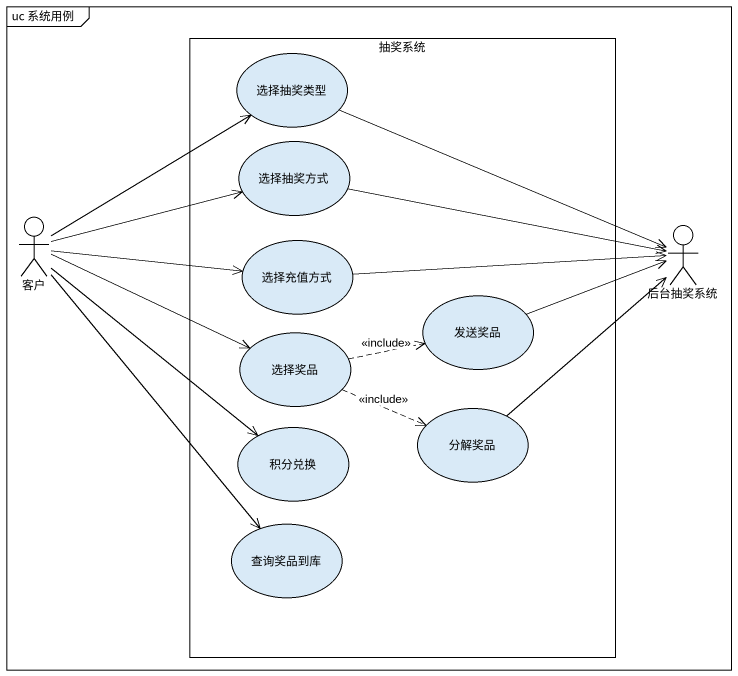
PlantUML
@startuml
mainframe uc 系统用例
rectangle 抽奖系统 {
  usecase 选择抽奖类型
  usecase 选择抽奖方式
  usecase 选择充值方式
  usecase 发送奖品
  usecase 选择奖品
  usecase 分解奖品
  usecase 积分兑换
  usecase 查询奖品到库
}
actor 客户
actor 后台抽奖系统
选择抽奖类型 -right-> 后台抽奖系统
选择抽奖方式 -right-> 后台抽奖系统
客户 -up-> 选择抽奖类型
客户 -right-> 选择抽奖方式
客户 -right-> 选择充值方式
客户 -right-> 选择奖品
客户 --> 积分兑换
客户 --> 查询奖品到库
选择充值方式 -right-> 后台抽奖系统
发送奖品 -right-> 后台抽奖系统
选择奖品 .right.> 发送奖品 : <<include>>
选择奖品 .right.> 分解奖品 : <<include>>
分解奖品 -up-> 后台抽奖系统
@enduml
